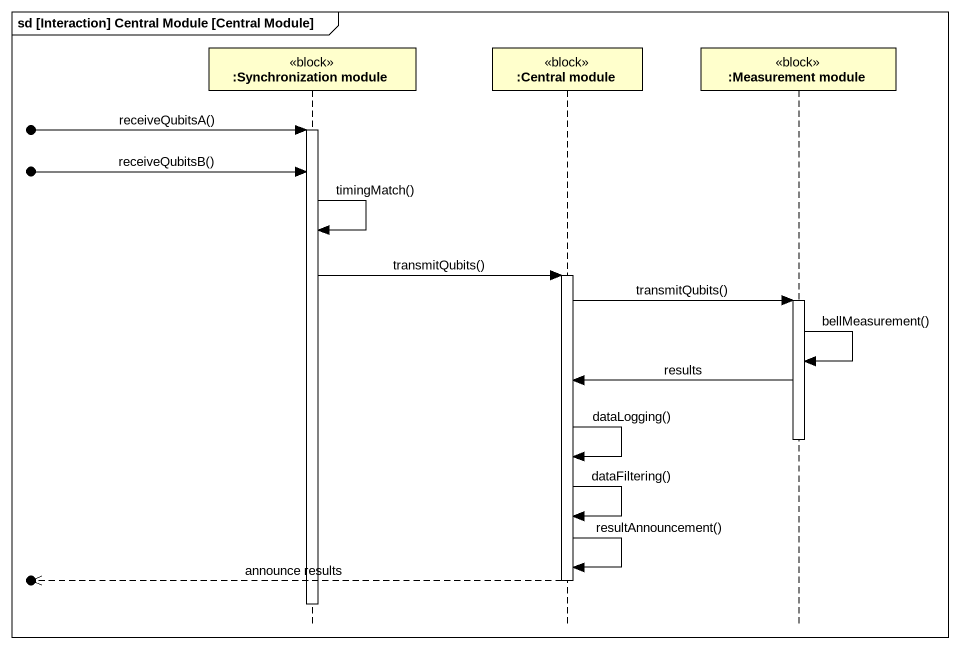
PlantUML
@startuml
mainframe sd [Interaction] Central Module [Central Module]
hide footbox
participant ":Synchronization module" as Synchronization_module <<block>>
participant ":Central module" as Central_module <<block>>
participant ":Measurement module" as Measurement_module <<block>>

[o-> Synchronization_module : receiveQubitsA()
activate Synchronization_module
[o-> Synchronization_module : receiveQubitsB()
Synchronization_module -> Synchronization_module : timingMatch()
Synchronization_module -> Central_module : transmitQubits()
activate Central_module
Central_module -> Measurement_module : transmitQubits()
activate Measurement_module
Measurement_module -> Measurement_module : bellMeasurement()
Measurement_module -> Central_module : results
deactivate Measurement_module
Central_module -> Central_module : dataLogging()
Central_module -> Central_module : dataFiltering()
Central_module -> Central_module : resultAnnouncement()
[o<<-- Central_module : announce results
deactivate Central_module
deactivate Synchronization_module
@enduml
